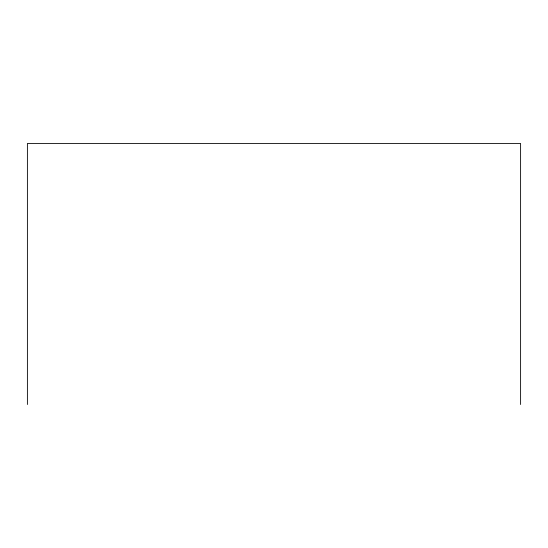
<?xml version="1.0" encoding="UTF-8"?>
<svg xmlns="http://www.w3.org/2000/svg" width="548" height="548" viewBox="0 0 548 548"><rect width="100%" height="100%" fill="white"/><g stroke="black" fill="none" stroke-linecap="round" stroke-linejoin="round"><path stroke-width="0.82" d="M520.6 404.513L520.6 143.487L27.4 143.487L27.4 404.513"/></g></svg>
